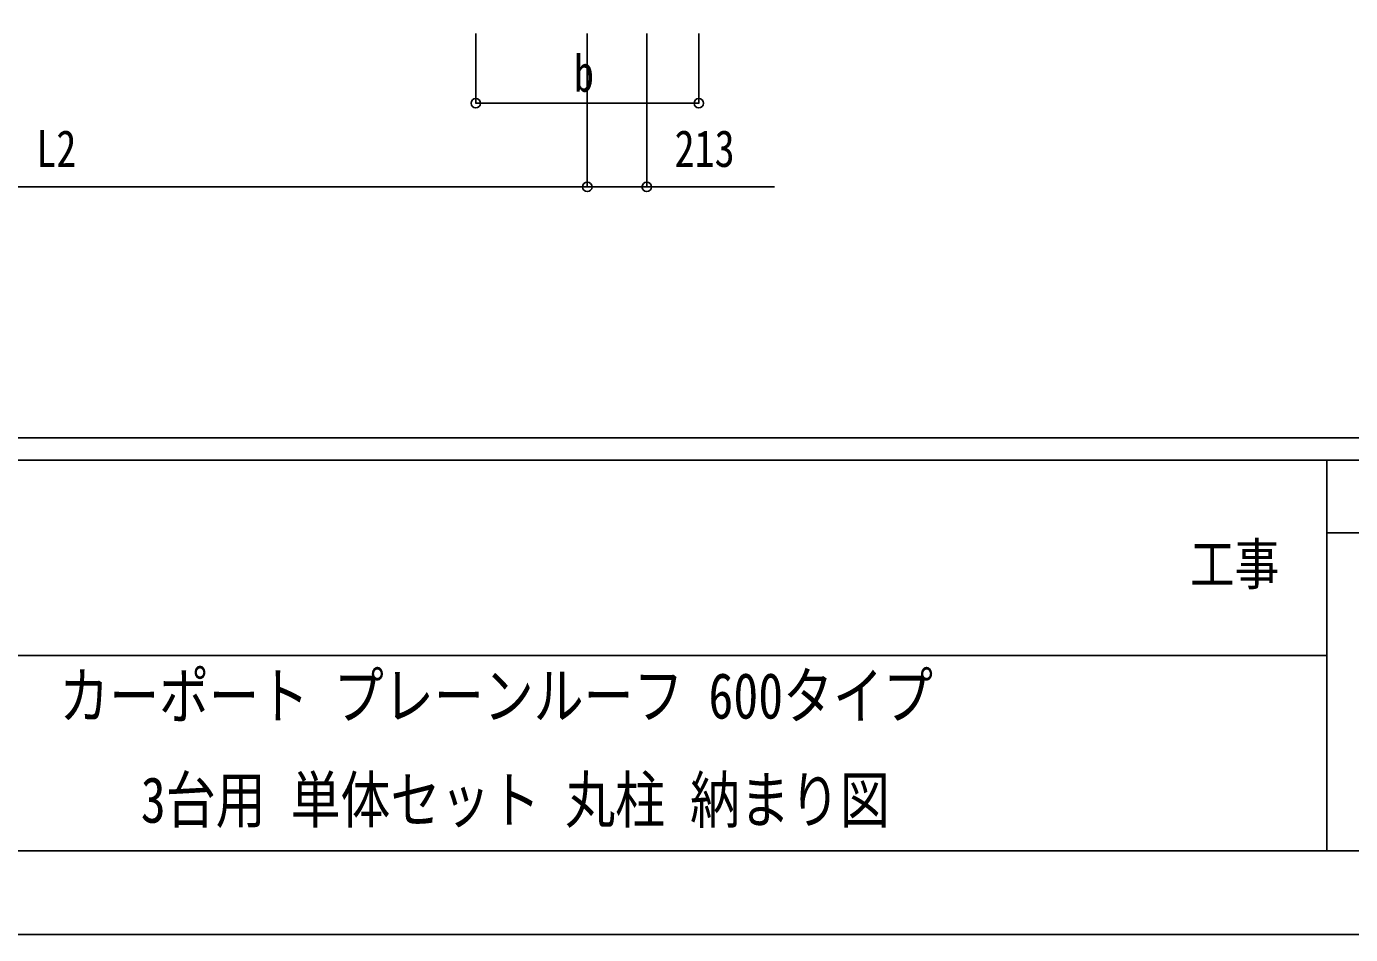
# Model space of a CAD drawing. Units: millimetres, scale not verified. Extents: x -16820 to 16820, y -11880 to 11880.
# Drawn here: x 515 to 5265, y -11880 to -8625 of the extents above; entities that cross this region are included whole.
import ezdxf
from ezdxf.enums import TextEntityAlignment as Align

# ---------------------------------------------------------------- set-up
doc = ezdxf.new("R2010")
doc.units = ezdxf.units.MM
doc.header["$LTSCALE"] = 60
for name, color, linetype in [('0-2_USER1', 3, 'Continuous'), ('0-5_YKK_D', 6, 'Continuous'), ('0-6_YKK_ZWAK', 7, 'Continuous')]:
    doc.layers.add(name, color=color, linetype=linetype)
doc.styles.add('ＭＳ ゴシック', font='')
doc.styles.get('ＭＳ ゴシック').set_extended_font_data('MS Gothic')

msp = doc.modelspace()

# ---------------------------------------------------------------- linework, layer by layer
at = {"layer": '0-5_YKK_D'}
for p, q in [((2127.12, -8650), (2127.12, -8901)), ((2527.12, -8650), (2527.12, -9201)), ((2527.12, -8650), (2527.12, -9201)), ((2740.22, -8650), (2740.22, -9201)), ((2927.12, -8650), (2927.12, -8901)), ((2127.12, -8900), (2927.12, -8900)), ((-1214.83, -9200), (2527.12, -9200))]:
    msp.add_line(p, q, dxfattribs=at)
msp.add_lwpolyline([(2527.12, -9200), (2740.22, -9200), (3198.62, -9200)], dxfattribs=at)
for centre in [(2127.12, -8900), (2927.12, -8900), (2527.12, -9200), (2527.12, -9200), (2740.22, -9200)]:
    msp.add_circle(centre, 17, dxfattribs=at)
at = {"layer": '0-6_YKK_ZWAK'}
for p, q in [((15580.08, -10100), (-15619.92, -10100)), ((5180.08, -10180), (-19.92, -10180)), ((7940.08, -10440), (5180.08, -10440)), ((-19.92, -10880), (5180.08, -10880)), ((-19.92, -11580), (5180.08, -11580)), ((5180.08, -11580), (7940.08, -11580))]:
    msp.add_line(p, q, dxfattribs=at)
msp.add_lwpolyline([(-16820, -11880), (16820, -11880), (16820, 11880), (-16820, 11880)], close=True, dxfattribs=at)
msp.add_lwpolyline([(7940.08, -10180), (5180.08, -10180), (5180.08, -11580)], dxfattribs=at)

# ---------------------------------------------------------------- texts
at = {"layer": '0-2_USER1', "style": 'ＭＳ ゴシック', "width": 0.8}
for s, p in [('カーポート プレーンルーフ 600タイプ', (632.77, -11155.33)), ('3台用 単体セット 丸柱 納まり図', (925.47, -11528.67))]:
    msp.add_text(s, height=164.2, dxfattribs=at).set_placement(p, align=Align.BOTTOM_LEFT)
at = {"layer": '0-5_YKK_D', "style": 'ＭＳ ゴシック', "width": 0.8}
for s, p in [('b', (2479.12, -8898)), ('L2', (550.54, -9168)), ('213', (2840.22, -9168))]:
    msp.add_text(s, height=132, dxfattribs=at).set_placement(p, align=Align.BOTTOM_LEFT)
at = {"layer": '0-6_YKK_ZWAK', "style": 'ＭＳ ゴシック', "width": 0.8}
msp.add_text('工事', height=146.6, dxfattribs=at).set_placement((4689.33, -10669.86), align=Align.BOTTOM_LEFT)

doc.saveas('drawing.dxf')
